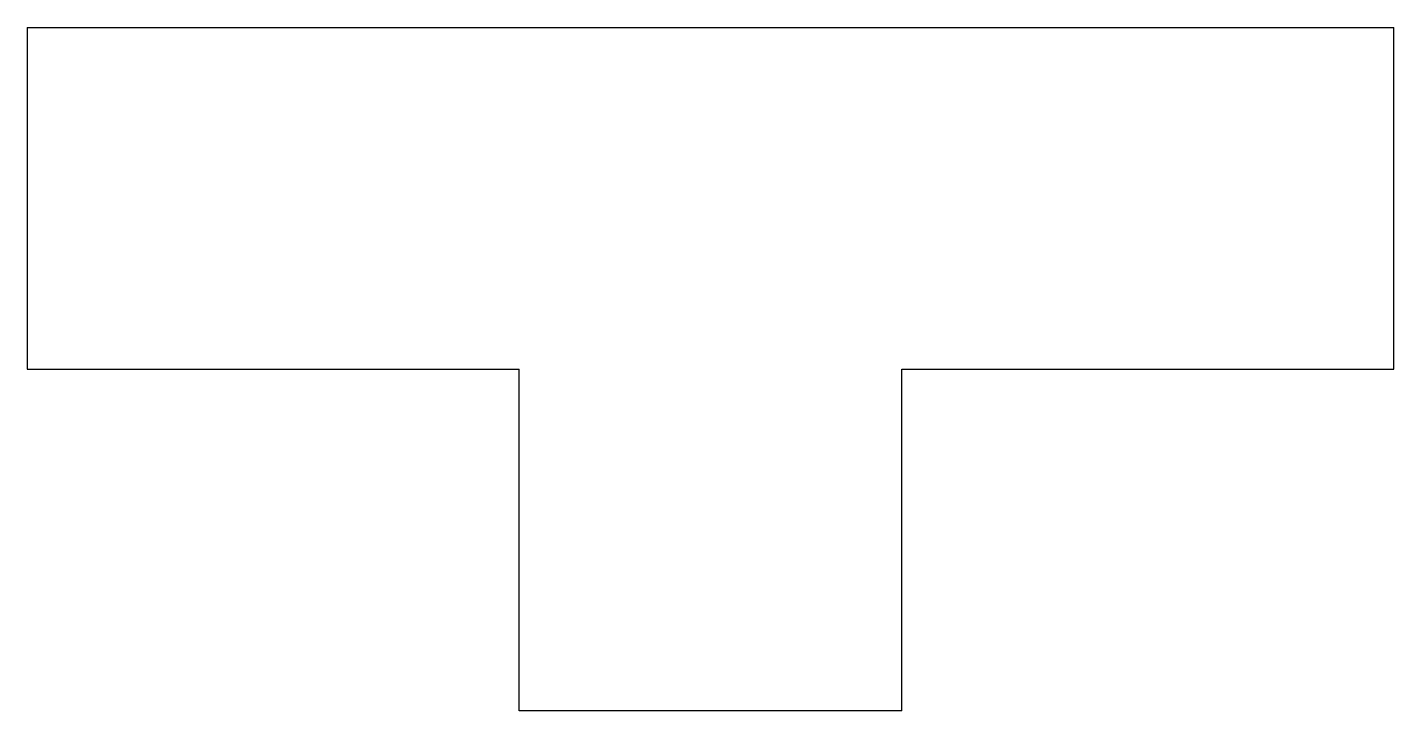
# Model space of a CAD drawing. Header units: millimetres. Extents: x -10091.636 to -10090.876, y 52.742 to 53.122.
import ezdxf

# ---------------------------------------------------------------- set-up
doc = ezdxf.new("R2010")
doc.units = ezdxf.units.MM
doc.header["$LTSCALE"] = 10
doc.layers.add('Tub_equipamentos', color=3, linetype='Continuous')

msp = doc.modelspace()

# ---------------------------------------------------------------- linework, layer by layer
at = {"layer": 'Tub_equipamentos'}
for p, q in [((-10091.63632, 53.1215), (-10090.87632, 53.1215)), ((-10091.63632, 53.1215), (-10091.63632, 52.9315)), ((-10090.87632, 52.9315), (-10090.87632, 53.1215)), ((-10091.63632, 52.9315), (-10091.36272, 52.9315)), ((-10091.36272, 52.7415), (-10091.36272, 52.9315)), ((-10091.14992, 52.7415), (-10091.14992, 52.9315)), ((-10091.14992, 52.9315), (-10090.87632, 52.9315)), ((-10091.14992, 52.7415), (-10091.36272, 52.7415))]:
    msp.add_line(p, q, dxfattribs=at)

doc.saveas('drawing.dxf')
